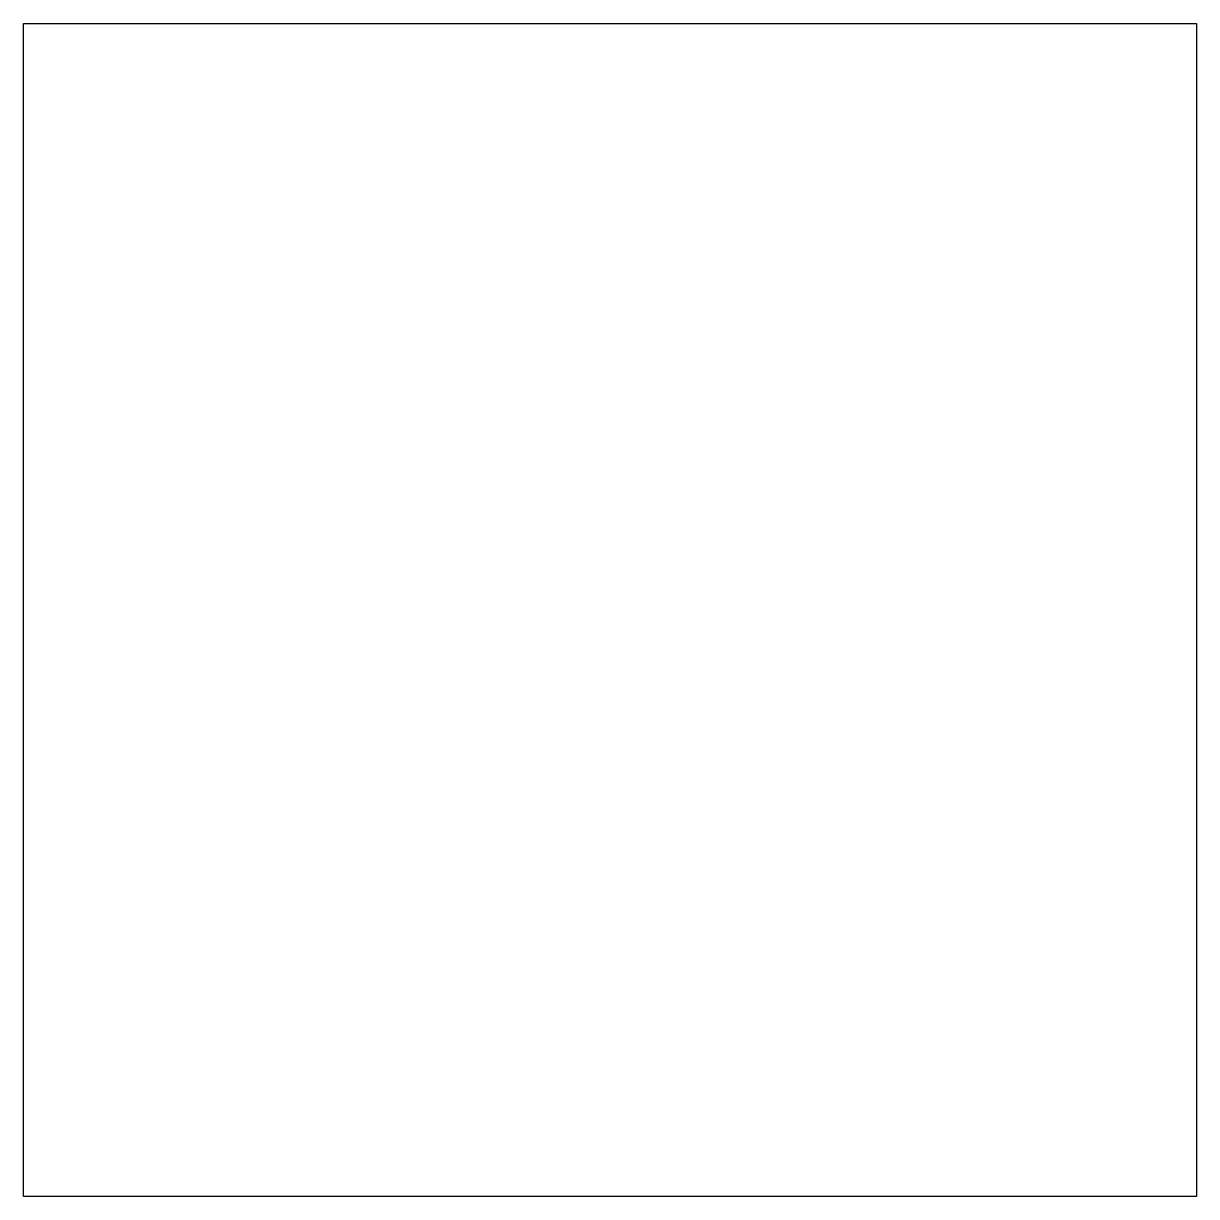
# Model space of a CAD drawing. Extents: x -58.6 to 20.3, y 1.7 to 80.5.
import ezdxf

# ---------------------------------------------------------------- set-up
doc = ezdxf.new("R2010")
doc.units = 0

msp = doc.modelspace()

# ---------------------------------------------------------------- linework, layer by layer
at = {"layer": 'Layer 1'}
for p, q in [((-58.5926, 1.67638), (-58.5926, 80.5296)), ((-58.5926, 80.5296), (20.2605, 80.5296)), ((20.2605, 80.5296), (20.2605, 1.67638)), ((20.2605, 1.67638), (-58.5926, 1.67638))]:
    msp.add_line(p, q, dxfattribs=at)

doc.saveas('drawing.dxf')
